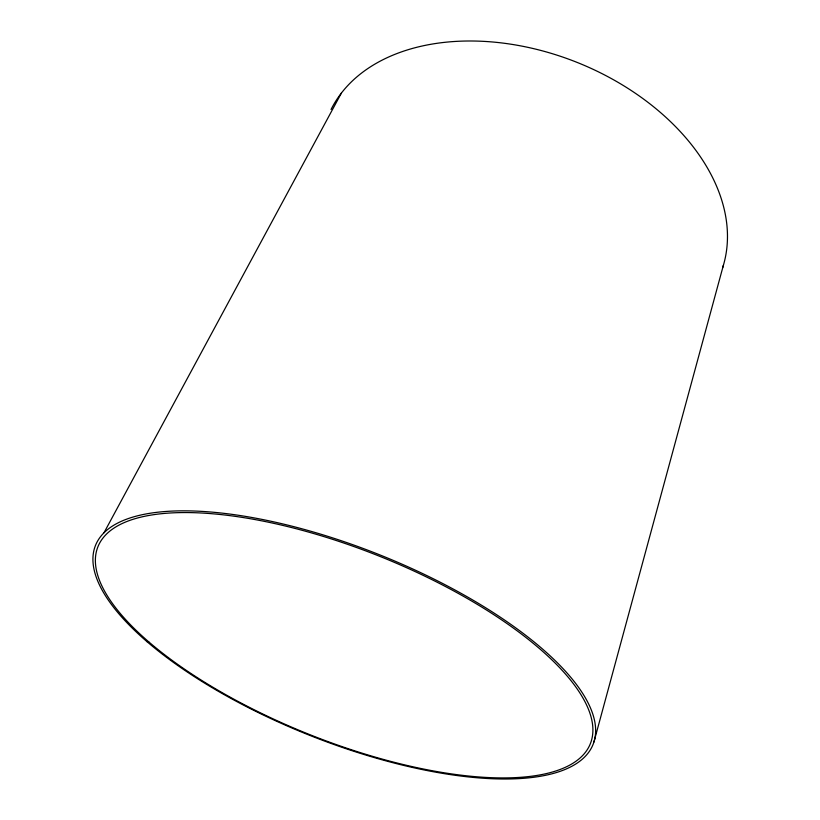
<?xml version="1.0" encoding="UTF-8"?>
<svg xmlns="http://www.w3.org/2000/svg" width="820" height="820" viewBox="0 0 820 820"><rect width="100%" height="100%" fill="white"/><g stroke="black" fill="none" stroke-linecap="round" stroke-linejoin="round"><path stroke-width="1.23" d="M593.916 742.049L723.342 265.454M104.017 532.723L341.397 93.06M331.054 109.47A211.457 143.182 21.8 0 1 578.377 62.914A211.457 143.182 21.8 0 1 722.594 267.863M147.057 641.711A267.955 96.801 21.8 0 0 577.874 762.61A267.955 96.801 21.8 0 0 307.879 530.427A267.955 96.801 21.8 0 0 147.057 641.711M149.25 642.285A265.178 95.766 21.8 0 0 575.476 761.585A265.178 95.766 21.8 0 0 307.695 531.842A265.178 95.766 21.8 0 0 149.25 642.285"/></g></svg>
